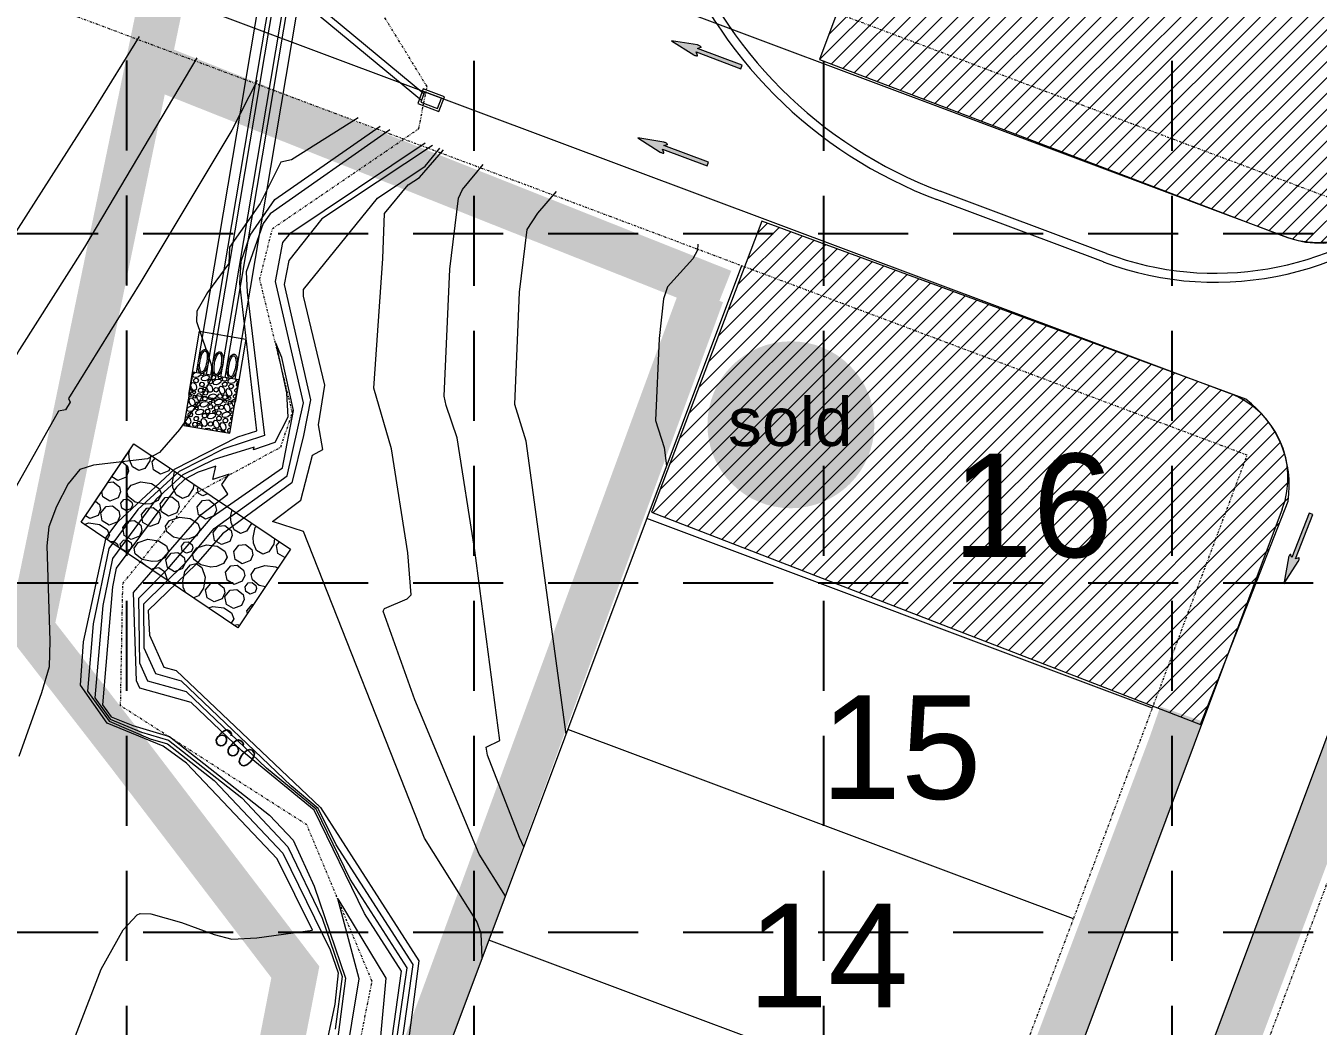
# Model space of a CAD drawing. Extents: x 218174 to 221286, y 216036 to 221010.
# Drawn here: x 219009.5 to 219296.7, y 217493.3 to 217715.5 of the extents above; entities that cross this region are included whole.
import ezdxf
from ezdxf.enums import TextEntityAlignment as Align

# ---------------------------------------------------------------- set-up
doc = ezdxf.new("R2010")
doc.units = 0
doc.header["$MEASUREMENT"] = 0
doc.linetypes.add('DASHED', pattern=[0.75, 0.5, -0.25])
doc.linetypes.add('DIVIDE', pattern=[1.25, 0.5, -0.25, 0, -0.25, 0, -0.25])
doc.layers.get('0').update_dxf_attribs({"lineweight": 0})
for name, color, linetype, lineweight in [('1 ARROWS', 7, 'Continuous', 0), ('1 CURB LINE', 7, 'Continuous', 0), ('1 LOT NUMBERS', 7, 'Continuous', 0), ('1 RIP RAP', 1, 'Continuous', 0), ('1 STORM PIPE', 5, 'Continuous', 0), ('1 TOPO', 42, 'Continuous', 0), ('PH.5-10', 7, 'Continuous', 0), ('PH.5-27', 7, 'Continuous', 0), ('PH.5-29', 7, 'Continuous', 0)]:
    doc.layers.add(name, color=color, linetype=linetype, lineweight=lineweight)
for name, color, linetype in [('1 EROSION BLANKETS', 84, 'Continuous'), ('1 LIMITS OF DISTURBANCE', 1, 'DASHED'), ('1 SILT FENCE', 200, 'Continuous'), ('1 SODDED LOT', 2, 'Continuous'), ('1 SOLD LOT', 7, 'Continuous'), ('BASE', 7, 'Continuous'), ('GRID', 251, 'DASHED')]:
    doc.layers.add(name, color=color, linetype=linetype)
doc.styles.add('ROMANS', font='ROMANS')
doc.styles.add('ryland', font='ARIAL.TTF', dxfattribs={"height": 25})
doc.styles.get("Standard").update_dxf_attribs({"font": 'ARIAL.TTF'})

# ---------------------------------------------------------------- blocks, each defined once
blk = doc.blocks.new('Sold')
h = blk.add_hatch(color=7)
h.paths.add_polyline_path([(38.78, 18.77, 1), (0.52, 18.77, 1)])
h.paths.add_polyline_path([(2.42, 10.89), (36.59, 10.89), (36.59, 27.86), (2.42, 27.86)], flags=24)
at = {"layer": 'BASE', "color": 7, "style": 'ryland'}
blk.add_text('sold', height=11.127, dxfattribs=at).set_placement((19.5, 13.9), align=Align.CENTER)
blk = doc.blocks.new('A$C06925759')
at = {"layer": '1 RIP RAP', "color": 1, "linetype": 'Continuous', "lineweight": 0}
for p, q in [((9.999, 4.522), (10.001, 0.478)), ((3.589, 0.353), (3.729, 0)), ((5.282, 0), (5.278, 0.019)), ((7.69, 0), (7.66, 0.152)), ((9.91, 0.597), (10, 0.37))]:
    blk.add_line(p, q, dxfattribs=at)
blk.add_lwpolyline([(0, 5), (10, 5), (10, 0), (0, 0)], close=True, dxfattribs=at)
for points in [[(0.255, 5), (0.255, 5), (0.096, 4.868), (0, 4.875)], [(1.883, 5), (1.726, 4.8), (1.211, 4.543), (0.726, 4.534), (0.452, 4.728), (0.434, 5)], [(3.784, 4.6), (3.984, 4.097), (3.944, 3.635), (3.735, 3.416), (3.36, 3.423), (2.934, 3.756), (2.676, 4.271), (2.668, 4.757), (2.841, 5)], [(3.336, 5), (3.595, 4.834), (3.797, 4.58)], [(5.474, 5), (5.465, 4.904), (5.257, 4.685), (4.882, 4.692), (4.487, 5)], [(5.722, 4.626), (6.226, 4.825), (6.688, 4.785), (6.907, 4.577), (6.9, 4.202), (6.567, 3.776), (6.052, 3.518), (5.566, 3.509), (5.293, 3.704), (5.267, 4.09), (5.489, 4.436), (5.743, 4.639)], [(6.272, 5), (6.223, 4.959), (5.799, 4.989), (5.788, 5)], [(7.043, 4.735), (7.205, 4.965), (7.462, 4.979), (7.641, 4.794), (7.615, 4.533), (7.456, 4.401), (7.202, 4.419), (7.082, 4.535), (7.043, 4.735)], [(8.17, 5), (8.17, 5), (8.011, 4.868), (7.757, 4.886), (7.639, 5)], [(9.798, 5), (9.641, 4.8), (9.126, 4.543), (8.641, 4.534), (8.367, 4.728), (8.349, 5)], [(0, 4.103), (0.107, 3.992), (0.064, 3.558), (0, 3.505)], [(0.498, 3.91), (0.767, 4.293), (1.196, 4.317), (1.495, 4.008), (1.451, 3.574), (1.186, 3.353), (0.762, 3.384), (0.563, 3.578), (0.498, 3.91)], [(1.541, 4.191), (1.81, 4.573), (2.239, 4.598), (2.538, 4.288), (2.494, 3.855), (2.229, 3.634), (1.805, 3.665), (1.606, 3.858), (1.541, 4.191)], [(4.172, 4.036), (4.441, 4.419), (4.87, 4.443), (5.168, 4.134), (5.125, 3.7), (4.86, 3.48), (4.436, 3.51), (4.237, 3.704), (4.172, 4.036)], [(7.025, 3.894), (7.294, 4.277), (7.724, 4.301), (8.022, 3.992), (7.979, 3.558), (7.714, 3.338), (7.29, 3.368), (7.09, 3.562), (7.026, 3.894)], [(8.413, 3.91), (8.682, 4.293), (9.111, 4.317), (9.409, 4.008), (9.366, 3.574), (9.101, 3.353), (8.677, 3.384), (8.478, 3.578), (8.413, 3.91)], [(9.456, 4.191), (9.724, 4.573), (10, 4.589)], [(10, 3.644), (9.72, 3.665), (9.521, 3.858), (9.456, 4.191)], [(0.301, 2.932), (0.462, 3.161), (0.72, 3.176), (0.899, 2.99), (0.873, 2.73), (0.714, 2.598), (0.46, 2.616), (0.34, 2.732), (0.301, 2.931)], [(1.182, 2.832), (1.451, 3.215), (1.881, 3.239), (2.179, 2.93), (2.136, 2.496), (1.871, 2.276), (1.447, 2.306), (1.247, 2.5), (1.183, 2.832)], [(2.987, 3.138), (3.49, 3.338), (3.952, 3.298), (4.172, 3.089), (4.165, 2.714), (3.831, 2.288), (3.316, 2.03), (2.831, 2.022), (2.557, 2.216), (2.531, 2.603), (2.753, 2.949), (3.007, 3.151)], [(4.294, 3.02), (4.456, 3.249), (4.713, 3.264), (4.892, 3.078), (4.866, 2.818), (4.707, 2.686), (4.453, 2.704), (4.333, 2.82), (4.294, 3.02)], [(4.991, 2.725), (5.494, 2.925), (5.956, 2.885), (6.176, 2.676), (6.169, 2.301), (5.835, 1.875), (5.32, 1.617), (4.835, 1.609), (4.562, 1.803), (4.536, 2.19), (4.757, 2.536), (5.011, 2.738)], [(6.584, 2.774), (6.853, 3.157), (7.282, 3.181), (7.581, 2.872), (7.538, 2.438), (7.273, 2.218), (6.849, 2.248), (6.649, 2.442), (6.584, 2.774)], [(8.216, 2.932), (8.377, 3.161), (8.635, 3.176), (8.814, 2.99), (8.788, 2.73), (8.629, 2.598), (8.374, 2.616), (8.255, 2.732), (8.216, 2.931)], [(9.097, 2.832), (9.366, 3.215), (9.795, 3.239), (10, 3.027)], [(10, 2.454), (9.785, 2.276), (9.362, 2.306), (9.162, 2.5), (9.097, 2.832)], [(0, 2.394), (0.312, 2.518), (0.774, 2.478), (0.994, 2.269), (0.987, 1.894), (0.654, 1.468), (0.138, 1.211), (0, 1.208)], [(1.435, 1.687), (1.704, 2.07), (2.134, 2.094), (2.432, 1.785), (2.389, 1.351), (2.124, 1.131), (1.7, 1.161), (1.5, 1.355), (1.436, 1.687)], [(6.078, 1.762), (6.347, 2.145), (6.776, 2.169), (7.075, 1.86), (7.032, 1.426), (6.767, 1.206), (6.343, 1.236), (6.143, 1.43), (6.078, 1.762)], [(7.724, 2.319), (8.227, 2.518), (8.689, 2.478), (8.909, 2.269), (8.902, 1.894), (8.568, 1.468), (8.053, 1.211), (7.568, 1.202), (7.294, 1.396), (7.269, 1.783), (7.49, 2.129), (7.744, 2.331)], [(9.35, 1.687), (9.619, 2.07), (10, 2.091)], [(2.906, 1.453), (3.174, 1.835), (3.604, 1.86), (3.902, 1.551), (3.859, 1.117), (3.594, 0.896), (3.17, 0.927), (2.971, 1.12), (2.906, 1.453)], [(10, 1.133), (9.615, 1.161), (9.415, 1.355), (9.35, 1.687)], [(1.021, 0), (0.887, 0.268), (0.878, 0.754), (1.073, 1.027), (1.459, 1.053), (1.805, 0.831), (2.008, 0.577)], [(2.493, 0), (2.481, 0.024), (2.473, 0.51), (2.667, 0.783), (3.054, 0.809), (3.4, 0.587), (3.602, 0.333)], [(4.354, 0.802), (4.623, 1.185), (5.052, 1.209), (5.351, 0.9), (5.307, 0.466), (5.042, 0.246), (4.618, 0.276), (4.419, 0.47), (4.354, 0.802)], [(6.17, 0), (6.069, 0.203), (6.06, 0.689), (6.254, 0.962), (6.641, 0.988), (6.987, 0.766), (7.19, 0.512)], [(8.936, 0), (8.802, 0.268), (8.793, 0.754), (8.987, 1.027), (9.374, 1.053), (9.72, 0.831), (9.923, 0.577)], [(0, 0.515), (0.014, 0.534), (0.443, 0.559), (0.742, 0.249), (0.717, 0)], [(1.995, 0.597), (2.194, 0.094), (2.186, 0)], [(5.278, 0.019), (5.439, 0.248), (5.697, 0.263), (5.876, 0.077), (5.868, 0)], [(7.177, 0.532), (7.376, 0.029), (7.374, 0)], [(7.66, 0.152), (7.929, 0.534), (8.358, 0.559), (8.657, 0.249), (8.632, 0)]]:
    blk.add_lwpolyline(points, dxfattribs=at)

msp = doc.modelspace()

# ---------------------------------------------------------------- hatches: boundary and pattern name
at = {"layer": '1 ARROWS', "linetype": 'Continuous', "lineweight": 0}
h = msp.add_hatch(color=256, dxfattribs=at)
edge = h.paths.add_edge_path()
edge.add_line((219158.77, 217708.97), (219158.47, 217709.74))
edge.add_line((219158.47, 217709.74), (219168.39, 217706.02))
edge.add_line((219168.39, 217706.02), (219168.68, 217706.83))
edge.add_line((219168.68, 217706.83), (219158.78, 217710.54))
edge.add_line((219158.78, 217710.54), (219159.45, 217710.82))
edge.add_line((219159.45, 217710.82), (219159.46, 217710.82))
edge.add_ellipse((219158.97, 217711.05), major_axis=(-0.524, 0.196), ratio=0.285714, start_angle=162.8173, end_angle=304.7269)
edge.add_line((219158.72, 217711.29), (219158.72, 217711.29))
edge.add_line((219158.72, 217711.29), (219152.95, 217712.24))
edge.add_line((219152.95, 217712.24), (219157.9, 217709.12))
edge.add_line((219157.9, 217709.12), (219157.9, 217709.12))
edge.add_ellipse((219158.25, 217709.13), major_axis=(-0.524, 0.196), ratio=0.285714, start_angle=54.1685, end_angle=194.4967)
edge.add_line((219158.77, 217708.97), (219158.77, 217708.97))
h = msp.add_hatch(color=256, dxfattribs=at)
edge = h.paths.add_edge_path()
edge.add_line((219151.3, 217687.37), (219151, 217688.13))
edge.add_line((219151, 217688.13), (219160.91, 217684.41))
edge.add_line((219160.91, 217684.41), (219161.21, 217685.22))
edge.add_line((219161.21, 217685.22), (219151.3, 217688.93))
edge.add_line((219151.3, 217688.93), (219151.98, 217689.21))
edge.add_line((219151.98, 217689.21), (219151.98, 217689.21))
edge.add_ellipse((219151.49, 217689.45), major_axis=(-0.524, 0.196), ratio=0.285714, start_angle=162.8173, end_angle=304.7269)
edge.add_line((219151.24, 217689.68), (219151.24, 217689.68))
edge.add_line((219151.24, 217689.68), (219145.47, 217690.63))
edge.add_line((219145.47, 217690.63), (219150.42, 217687.51))
edge.add_line((219150.42, 217687.51), (219150.42, 217687.51))
edge.add_ellipse((219150.78, 217687.52), major_axis=(-0.524, 0.196), ratio=0.285714, start_angle=54.1685, end_angle=194.4967)
edge.add_line((219151.3, 217687.37), (219151.3, 217687.37))
h = msp.add_hatch(color=256, dxfattribs=at)
edge = h.paths.add_edge_path()
edge.add_line((219292.38, 217597.38), (219291.61, 217597.09))
edge.add_line((219291.61, 217597.09), (219295.45, 217606.96))
edge.add_line((219295.45, 217606.96), (219294.64, 217607.26))
edge.add_line((219294.64, 217607.26), (219290.81, 217597.4))
edge.add_line((219290.81, 217597.4), (219290.54, 217598.08))
edge.add_line((219290.54, 217598.08), (219290.54, 217598.08))
edge.add_ellipse((219290.3, 217597.6), major_axis=(0.203, 0.522), ratio=0.285714, start_angle=-17.1827, end_angle=124.7269)
edge.add_line((219290.06, 217597.35), (219290.06, 217597.35))
edge.add_line((219290.06, 217597.35), (219289.05, 217591.6))
edge.add_line((219289.05, 217591.6), (219292.22, 217596.51))
edge.add_line((219292.22, 217596.51), (219292.22, 217596.51))
edge.add_ellipse((219292.22, 217596.86), major_axis=(0.203, 0.522), ratio=0.285714, start_angle=234.1685, end_angle=374.4967)
edge.add_line((219292.38, 217597.38), (219292.38, 217597.38))
at = {"layer": '1 SODDED LOT', "lineweight": 0}
h = msp.add_hatch(dxfattribs=at)
h.set_pattern_fill('ANSI31', color=256, scale=20, style=0)
edge = h.paths.add_edge_path()
edge.add_line((219333.24, 217728.09), (219210.58, 217774.27))
edge.add_line((219210.58, 217774.27), (219185.88, 217708.04))
edge.add_line((219185.88, 217708.04), (219289.04, 217668.8))
edge.add_arc((219296.42, 217688.2), 20.75, 249.1769, 345.2018)
edge.add_line((219316.49, 217682.9), (219333.16, 217726.73))
edge.add_line((219333.16, 217726.73), (219333.24, 217728.09))
h = msp.add_hatch(dxfattribs=at)
h.set_pattern_fill('ANSI31', color=256, scale=20, style=0)
edge = h.paths.add_edge_path()
edge.add_line((219270.51, 217560.34), (219289.99, 217609.97))
edge.add_arc((219266.5, 217613.45), 23.75, 351.5714, 413.6939)
edge.add_line((219280.56, 217632.59), (219173.07, 217672.17))
edge.add_line((219173.07, 217672.17), (219148.55, 217607.46))
edge.add_line((219148.55, 217607.46), (219270.51, 217560.34))

# ---------------------------------------------------------------- linework, layer by layer
at = {"layer": '1 ARROWS', "linetype": 'Continuous', "lineweight": 0}
for p, q in [((219158.72, 217711.29), (219152.95, 217712.24)), ((219152.95, 217712.24), (219157.9, 217709.12)), ((219158.72, 217711.29), (219158.72, 217711.29)), ((219158.78, 217710.54), (219159.45, 217710.82)), ((219159.45, 217710.82), (219159.46, 217710.82)), ((219157.9, 217709.12), (219157.9, 217709.12)), ((219158.77, 217708.97), (219158.47, 217709.74)), ((219158.47, 217709.74), (219168.39, 217706.02)), ((219158.77, 217708.97), (219158.77, 217708.97)), ((219168.68, 217706.83), (219158.78, 217710.54)), ((219168.39, 217706.02), (219168.68, 217706.83)), ((219151.24, 217689.68), (219145.47, 217690.63)), ((219145.47, 217690.63), (219150.42, 217687.51)), ((219151.3, 217687.37), (219151, 217688.13)), ((219151, 217688.13), (219160.91, 217684.41)), ((219151.24, 217689.68), (219151.24, 217689.68)), ((219151.3, 217688.93), (219151.98, 217689.21)), ((219161.21, 217685.22), (219151.3, 217688.93)), ((219151.98, 217689.21), (219151.98, 217689.21)), ((219150.42, 217687.51), (219150.42, 217687.51)), ((219151.3, 217687.37), (219151.3, 217687.37)), ((219160.91, 217684.41), (219161.21, 217685.22)), ((219294.64, 217607.26), (219290.81, 217597.4)), ((219291.61, 217597.09), (219295.45, 217606.96)), ((219295.45, 217606.96), (219294.64, 217607.26)), ((219290.06, 217597.35), (219289.05, 217591.6)), ((219289.05, 217591.6), (219292.22, 217596.51)), ((219290.06, 217597.35), (219290.06, 217597.35)), ((219290.81, 217597.4), (219290.54, 217598.08)), ((219290.54, 217598.08), (219290.54, 217598.08)), ((219292.38, 217597.38), (219291.61, 217597.09)), ((219292.22, 217596.51), (219292.22, 217596.51)), ((219292.38, 217597.38), (219292.38, 217597.38))]:
    msp.add_line(p, q, dxfattribs=at)
for centre, major_axis, start_param, end_param in [((219158.97, 217711.05), (-0.524, 0.196), 2.841698, 5.318488), ((219158.25, 217709.13), (-0.524, 0.196), 0.945418, 3.394608), ((219151.49, 217689.45), (-0.524, 0.196), 2.841698, 5.318488), ((219150.78, 217687.52), (-0.524, 0.196), 0.945418, 3.394608), ((219290.3, 217597.6), (0.203, 0.522), -0.299894, 2.176896), ((219292.22, 217596.86), (0.203, 0.522), 4.087011, 6.536201)]:
    msp.add_ellipse(centre, major_axis=major_axis, ratio=0.285714, start_param=start_param, end_param=end_param, dxfattribs=at)
for p in [(219159.45, 217710.82), (219151.98, 217689.21), (219290.54, 217598.08)]:
    msp.add_point(p, dxfattribs=at)
at = {"layer": '1 CURB LINE', "color": 7, "linetype": 'Continuous', "lineweight": 0}
for p, q in [((218912.56, 217809.92), (219289.95, 217668.55)), ((218899.58, 217775.28), (219276.97, 217633.9)), ((219288.68, 217608.16), (219153.42, 217247.09)), ((219315.72, 217603.37), (219230.56, 217376.04))]:
    msp.add_line(p, q, dxfattribs=at)
for centre, start, end in [((219296.96, 217687.28), 249.4636, 339.4636), ((219269.95, 217615.17), 339.4636, 69.4636)]:
    msp.add_arc(centre, 20, start, end, dxfattribs=at)
at = {"layer": '1 EROSION BLANKETS', "lineweight": 0, "const_width": 10, "flags": 128}
for points in [[(219404.89, 217321.09), (219370.23, 217321.15), (219347.52, 217322.61), (219320.44, 217327.78), (219294.05, 217335.9), (219263.3, 217347.4), (219244.02, 217354.95), (219237.98, 217358.68), (219235.1, 217363.45), (219234.18, 217369.59), (219235.47, 217375.34), (219253.63, 217423.82), (219301.95, 217552.42), (219320.32, 217601.31), (219324.14, 217607.49), (219328.35, 217609.86), (219335.07, 217611.96), (219340.2, 217610.12), (219397.87, 217589.47), (219424.93, 217581.7), (219444.21, 217577.67), (219449.27, 217576.82), (219450.11, 217576.65)], [(219161.29, 217281.62), (219182.9, 217339.35), (219209.26, 217410.84), (219263.94, 217555.87), (219266.3, 217562.64)]]:
    msp.add_lwpolyline(points, dxfattribs=at)
at = {"layer": '1 LIMITS OF DISTURBANCE', "lineweight": 0, "ltscale": 50, "const_width": 10, "flags": 128}
msp.add_lwpolyline([(218444.48, 220364.21), (219055.86, 220366.68), (219055.86, 220772.77), (219285.09, 220772.77), (219285.09, 220791.73), (219318.86, 220791.73), (219318.86, 220759.52), (219391.6, 220758.44), (220987.67, 220731.11), (220986.72, 220286.81), (221023.27, 220286.81), (221023.27, 220226.92), (220988.46, 220226.92), (220988.46, 219086.78), (220977.79, 219041.68, 0.030001), (220966.36, 218975.98, 0.037041), (220958.74, 218777.01, -0.010186), (220966.04, 218302.62), (220199.58, 218302.62), (219982.39, 216800.02), (219977.59, 216762.84), (218877.47, 216761.93), (218945.29, 216986.66), (218954.77, 217018.06), (218971.37, 217065.45), (218954.8, 217122.23), (218977.98, 217150.64), (218953.28, 217263.47), (219000.17, 217274.27), (219042.08, 217384.33), (219013.34, 217433.37), (219061.23, 217463.28), (219069.38, 217505.31), (219032.49, 217553.62), (219010.69, 217581.68), (219077.04, 217902.02), (219154.34, 217909.69), (219184.19, 217879.87), (219210.36, 217907.07), (219196.66, 217984.86), (219196.27, 218037.76), (219218.31, 218088.12), (219287.6, 218144.45), (219303.46, 218163.23), (219276.22, 218217), (219308.55, 218249.65), (219362.55, 218227.74), (219407.83, 218356.01), (219624.54, 218350.18), (219618.32, 218768.33), (219580.03, 218772.49), (219581.69, 218810.76), (219618.32, 218809.92), (219616.56, 219036.75), (219553.42, 219045.16), (219530.27, 218997.84), (219491.33, 219015.72), (219509.22, 219059.88), (219452.39, 219092.48), (219322.88, 218925.19), (219168.58, 218724.48), (219101.4, 218550.2), (219137.97, 218518.16), (219105.87, 218463.43), (219082.64, 218238.56), (218854.72, 217964.36), (218635.51, 218283.53), (218444.62, 218285.59), (218423.58, 220363.65)], format="xyb", dxfattribs=at)
at = {"layer": '1 RIP RAP', "color": 1, "linetype": 'Continuous', "lineweight": 0}
for p, q in [((219056.83, 217636.88), (219046.58, 217638.61)), ((219048.46, 217638.22), (219048.52, 217638.28)), ((219050.67, 217637.59), (219050.95, 217637.87)), ((219052.31, 217637.48), (219052.45, 217637.62)), ((219053.16, 217637.23), (219053.39, 217637.46)), ((219056.26, 217636.9), (219056.33, 217636.96)), ((219045.35, 217626.62), (219045.35, 217626.64)), ((219049.22, 217625.96), (219049.41, 217626.07)), ((219050.88, 217625.68), (219050.88, 217625.85)), ((219051.97, 217625.5), (219051.96, 217625.65)), ((219053.15, 217625.3), (219053.15, 217625.33))]:
    msp.add_line(p, q, dxfattribs=at)
msp.add_lwpolyline([(219056.83, 217636.88), (219046.58, 217638.61), (219044.58, 217626.75), (219054.83, 217625.02)], close=True, dxfattribs=at)
for points in [[(219047.32, 217635.7), (219047.43, 217635.17), (219047.32, 217634.73), (219047.07, 217634.54), (219046.7, 217634.61), (219046.34, 217635.01), (219046.17, 217635.56), (219046.24, 217636.04), (219046.48, 217636.28), (219046.87, 217636.24), (219047.17, 217635.97), (219047.33, 217635.68)], [(219046.37, 217637.37), (219046.42, 217637.31), (219046.3, 217636.89), (219046.29, 217636.88)], [(219048.34, 217638.31), (219048.35, 217638.3), (219048.28, 217637.94), (219047.88, 217637.57), (219047.33, 217637.4), (219046.85, 217637.48), (219046.61, 217637.71), (219046.65, 217638.1), (219046.93, 217638.4), (219047.13, 217638.51)], [(219046.83, 217636.9), (219047.16, 217637.23), (219047.58, 217637.19), (219047.83, 217636.83), (219047.71, 217636.41), (219047.41, 217636.24), (219047, 217636.34), (219046.84, 217636.56), (219046.83, 217636.9)], [(219048.15, 217636.02), (219048.48, 217636.35), (219048.9, 217636.3), (219049.15, 217635.95), (219049.03, 217635.53), (219048.73, 217635.36), (219048.32, 217635.46), (219048.16, 217635.68), (219048.15, 217636.02)], [(219049.05, 217638.19), (219049.06, 217638.17), (219048.99, 217637.92), (219048.81, 217637.82), (219048.56, 217637.88), (219048.46, 217638.01), (219048.46, 217638.22)], [(219049.1, 217637.81), (219049.62, 217637.92), (219050.07, 217637.81), (219050.26, 217637.56), (219050.19, 217637.2), (219049.79, 217636.83), (219049.24, 217636.66), (219048.76, 217636.73), (219048.52, 217636.97), (219048.56, 217637.36), (219048.83, 217637.66), (219049.12, 217637.82)], [(219050.01, 217636.68), (219050.34, 217637.01), (219050.76, 217636.96), (219051.01, 217636.61), (219050.89, 217636.19), (219050.59, 217636.02), (219050.18, 217636.12), (219050.02, 217636.34), (219050.01, 217636.68)], [(219051.5, 217637.78), (219051.67, 217637.52), (219051.56, 217637.1), (219051.26, 217636.93), (219050.85, 217637.03), (219050.68, 217637.25), (219050.68, 217637.59)], [(219051.72, 217636.95), (219052.25, 217637.07), (219052.7, 217636.95), (219052.88, 217636.71), (219052.81, 217636.34), (219052.41, 217635.97), (219051.86, 217635.81), (219051.38, 217635.88), (219051.15, 217636.12), (219051.18, 217636.5), (219051.46, 217636.81), (219051.75, 217636.96)], [(219052.83, 217637.55), (219052.91, 217637.43), (219052.84, 217637.18), (219052.66, 217637.08), (219052.41, 217637.14), (219052.32, 217637.27), (219052.31, 217637.48)], [(219054.03, 217637.35), (219054.16, 217637.16), (219054.05, 217636.74), (219053.75, 217636.57), (219053.34, 217636.67), (219053.17, 217636.89), (219053.16, 217637.23)], [(219053.22, 217636.06), (219053.55, 217636.39), (219053.98, 217636.35), (219054.22, 217635.99), (219054.11, 217635.57), (219053.81, 217635.4), (219053.39, 217635.5), (219053.23, 217635.72), (219053.22, 217636.06)], [(219056.15, 217636.99), (219056.15, 217636.99), (219056.08, 217636.62), (219055.68, 217636.25), (219055.13, 217636.09), (219054.65, 217636.16), (219054.42, 217636.4), (219054.45, 217636.78), (219054.73, 217637.09), (219054.93, 217637.2)], [(219056.78, 217636.6), (219056.61, 217636.5), (219056.37, 217636.56), (219056.27, 217636.7), (219056.26, 217636.9)], [(219056.58, 217635.41), (219056.56, 217635.42), (219056.32, 217635.65), (219056.36, 217636.04), (219056.64, 217636.34), (219056.75, 217636.41)], [(219045.74, 217633.63), (219045.87, 217633.76), (219046.12, 217633.73), (219046.27, 217633.52), (219046.2, 217633.26), (219046.02, 217633.16), (219045.77, 217633.22), (219045.69, 217633.33)], [(219045.94, 217634.85), (219046.19, 217634.82), (219046.44, 217634.47), (219046.32, 217634.05), (219046.02, 217633.87), (219045.79, 217633.93)], [(219046.62, 217634.22), (219046.82, 217634.42), (219047.08, 217634.39), (219047.22, 217634.17), (219047.15, 217633.92), (219046.98, 217633.82), (219046.73, 217633.88), (219046.63, 217634.01), (219046.62, 217634.22)], [(219046.68, 217633.2), (219046.88, 217633.39), (219047.14, 217633.37), (219047.28, 217633.15), (219047.21, 217632.9), (219047.03, 217632.8), (219046.79, 217632.86), (219046.69, 217632.99), (219046.68, 217633.2)], [(219048.65, 217633.28), (219048.76, 217632.76), (219048.65, 217632.31), (219048.41, 217632.12), (219048.04, 217632.19), (219047.67, 217632.59), (219047.5, 217633.14), (219047.58, 217633.62), (219047.81, 217633.86), (219048.2, 217633.82), (219048.5, 217633.55), (219048.66, 217633.26)], [(219047.85, 217634.72), (219048.18, 217635.05), (219048.61, 217635.01), (219048.85, 217634.65), (219048.74, 217634.23), (219048.44, 217634.06), (219048.03, 217634.16), (219047.86, 217634.38), (219047.85, 217634.72)], [(219048.91, 217634.16), (219049.24, 217634.49), (219049.67, 217634.44), (219049.91, 217634.09), (219049.79, 217633.67), (219049.5, 217633.5), (219049.08, 217633.6), (219048.92, 217633.82), (219048.91, 217634.16)], [(219048.93, 217635.09), (219049.13, 217635.29), (219049.38, 217635.26), (219049.53, 217635.05), (219049.46, 217634.8), (219049.28, 217634.69), (219049.03, 217634.76), (219048.93, 217634.89), (219048.93, 217635.09)], [(219050.89, 217635.28), (219051, 217634.75), (219050.88, 217634.31), (219050.64, 217634.12), (219050.27, 217634.19), (219049.91, 217634.59), (219049.74, 217635.14), (219049.81, 217635.62), (219050.05, 217635.86), (219050.43, 217635.82), (219050.74, 217635.55), (219050.9, 217635.26)], [(219050.67, 217633.63), (219051.2, 217633.75), (219051.65, 217633.63), (219051.83, 217633.39), (219051.76, 217633.02), (219051.36, 217632.66), (219050.81, 217632.49), (219050.33, 217632.56), (219050.09, 217632.8), (219050.13, 217633.18), (219050.41, 217633.49), (219050.69, 217633.64)], [(219051.3, 217634.83), (219051.63, 217635.16), (219052.06, 217635.11), (219052.3, 217634.76), (219052.18, 217634.34), (219051.89, 217634.16), (219051.47, 217634.27), (219051.31, 217634.49), (219051.3, 217634.83)], [(219052.15, 217633.42), (219052.48, 217633.75), (219052.91, 217633.7), (219053.15, 217633.35), (219053.04, 217632.93), (219052.74, 217632.76), (219052.33, 217632.86), (219052.16, 217633.08), (219052.15, 217633.42)], [(219053.59, 217634.89), (219053.71, 217634.36), (219053.59, 217633.91), (219053.35, 217633.73), (219052.98, 217633.8), (219052.61, 217634.2), (219052.44, 217634.75), (219052.52, 217635.23), (219052.75, 217635.47), (219053.14, 217635.43), (219053.44, 217635.16), (219053.6, 217634.87)], [(219053.24, 217633.22), (219053.57, 217633.55), (219054, 217633.5), (219054.24, 217633.15), (219054.13, 217632.73), (219053.83, 217632.56), (219053.41, 217632.66), (219053.25, 217632.88), (219053.24, 217633.22)], [(219055.12, 217634.39), (219055.24, 217633.86), (219055.12, 217633.41), (219054.88, 217633.23), (219054.51, 217633.3), (219054.14, 217633.7), (219053.98, 217634.25), (219054.05, 217634.73), (219054.29, 217634.96), (219054.67, 217634.93), (219054.98, 217634.65), (219055.13, 217634.37)], [(219054.63, 217635.59), (219054.96, 217635.92), (219055.39, 217635.87), (219055.63, 217635.52), (219055.52, 217635.1), (219055.22, 217634.92), (219054.81, 217635.02), (219054.64, 217635.25), (219054.63, 217635.58)], [(219055.66, 217633.41), (219055.99, 217633.74), (219056.3, 217633.7)], [(219056.14, 217632.77), (219055.83, 217632.84), (219055.67, 217633.07), (219055.66, 217633.41)], [(219055.95, 217634.7), (219056.28, 217635.04), (219056.52, 217635.01)], [(219056.36, 217634.08), (219056.13, 217634.14), (219055.96, 217634.36), (219055.95, 217634.7)], [(219045.91, 217630.98), (219046.44, 217631.09), (219046.89, 217630.97), (219047.07, 217630.73), (219047, 217630.36), (219046.6, 217630), (219046.05, 217629.83), (219045.57, 217629.9), (219045.33, 217630.14), (219045.37, 217630.52), (219045.65, 217630.83), (219045.93, 217630.99)], [(219045.53, 217632.38), (219045.66, 217632.19), (219045.54, 217631.77), (219045.41, 217631.69)], [(219046.94, 217632.29), (219047.05, 217631.76), (219046.94, 217631.31), (219046.69, 217631.13), (219046.33, 217631.2), (219045.96, 217631.6), (219045.79, 217632.15), (219045.87, 217632.63), (219046.1, 217632.86), (219046.49, 217632.82), (219046.79, 217632.55), (219046.95, 217632.26)], [(219047.18, 217630.64), (219047.38, 217630.84), (219047.63, 217630.81), (219047.78, 217630.6), (219047.71, 217630.35), (219047.53, 217630.25), (219047.28, 217630.31), (219047.19, 217630.44), (219047.18, 217630.64)], [(219047.23, 217631.67), (219047.56, 217632), (219047.98, 217631.95), (219048.23, 217631.6), (219048.11, 217631.18), (219047.81, 217631), (219047.4, 217631.1), (219047.24, 217631.33), (219047.23, 217631.67)], [(219048.86, 217631.99), (219049.39, 217632.1), (219049.83, 217631.99), (219050.02, 217631.74), (219049.95, 217631.38), (219049.55, 217631.01), (219049, 217630.84), (219048.52, 217630.91), (219048.28, 217631.15), (219048.32, 217631.54), (219048.59, 217631.84), (219048.88, 217632)], [(219048.82, 217632.9), (219049.15, 217633.23), (219049.57, 217633.18), (219049.82, 217632.83), (219049.7, 217632.41), (219049.4, 217632.23), (219048.99, 217632.33), (219048.83, 217632.56), (219048.82, 217632.9)], [(219050.02, 217631.05), (219050.35, 217631.38), (219050.78, 217631.34), (219051.02, 217630.98), (219050.9, 217630.56), (219050.6, 217630.39), (219050.19, 217630.49), (219050.03, 217630.71), (219050.02, 217631.05)], [(219050.18, 217631.88), (219050.37, 217632.08), (219050.63, 217632.05), (219050.78, 217631.84), (219050.71, 217631.58), (219050.53, 217631.48), (219050.28, 217631.54), (219050.18, 217631.67), (219050.18, 217631.88)], [(219050.8, 217632.24), (219051, 217632.44), (219051.25, 217632.42), (219051.4, 217632.2), (219051.33, 217631.95), (219051.15, 217631.85), (219050.9, 217631.91), (219050.81, 217632.04), (219050.8, 217632.24)], [(219051.39, 217630.84), (219051.72, 217631.17), (219052.15, 217631.12), (219052.39, 217630.77), (219052.27, 217630.35), (219051.98, 217630.17), (219051.56, 217630.27), (219051.4, 217630.5), (219051.39, 217630.84)], [(219052.06, 217632.49), (219052.59, 217632.6), (219053.04, 217632.49), (219053.22, 217632.24), (219053.15, 217631.87), (219052.75, 217631.51), (219052.2, 217631.34), (219051.72, 217631.41), (219051.48, 217631.65), (219051.52, 217632.04), (219051.8, 217632.34), (219052.08, 217632.5)], [(219052.46, 217630.94), (219052.79, 217631.27), (219053.22, 217631.22), (219053.46, 217630.87), (219053.35, 217630.45), (219053.05, 217630.28), (219052.64, 217630.38), (219052.47, 217630.6), (219052.46, 217630.94)], [(219053.47, 217632.24), (219053.67, 217632.44), (219053.93, 217632.41), (219054.07, 217632.2), (219054, 217631.95), (219053.82, 217631.84), (219053.58, 217631.9), (219053.48, 217632.04), (219053.47, 217632.24)], [(219054.74, 217630.97), (219054.86, 217630.44), (219054.74, 217629.99), (219054.5, 217629.81), (219054.13, 217629.88), (219053.77, 217630.28), (219053.6, 217630.83), (219053.67, 217631.31), (219053.91, 217631.55), (219054.29, 217631.51), (219054.6, 217631.23), (219054.75, 217630.95)], [(219054.43, 217632.9), (219054.63, 217633.1), (219054.88, 217633.07), (219055.03, 217632.86), (219054.96, 217632.61), (219054.78, 217632.5), (219054.53, 217632.56), (219054.43, 217632.7), (219054.43, 217632.9)], [(219054.49, 217631.88), (219054.68, 217632.08), (219054.94, 217632.05), (219055.09, 217631.84), (219055.02, 217631.59), (219054.84, 217631.48), (219054.59, 217631.54), (219054.49, 217631.68), (219054.49, 217631.88)], [(219055.03, 217630.35), (219055.36, 217630.68), (219055.78, 217630.64)], [(219055.82, 217630.9), (219055.48, 217631.28), (219055.31, 217631.83), (219055.38, 217632.31), (219055.62, 217632.55), (219056, 217632.51), (219056.08, 217632.44)], [(219046.04, 217628.13), (219046.15, 217627.6), (219046.04, 217627.15), (219045.8, 217626.97), (219045.43, 217627.04), (219045.06, 217627.44), (219044.89, 217627.99), (219044.97, 217628.47), (219045.2, 217628.71), (219045.59, 217628.67), (219045.89, 217628.39), (219046.05, 217628.11)], [(219045.09, 217629.8), (219045.14, 217629.74), (219045.02, 217629.31), (219045.01, 217629.31)], [(219045.55, 217629.33), (219045.88, 217629.66), (219046.31, 217629.61), (219046.55, 217629.26), (219046.43, 217628.84), (219046.14, 217628.67), (219045.72, 217628.77), (219045.56, 217628.99), (219045.55, 217629.33)], [(219046.87, 217628.45), (219047.2, 217628.78), (219047.63, 217628.73), (219047.87, 217628.38), (219047.75, 217627.96), (219047.46, 217627.78), (219047.04, 217627.88), (219046.88, 217628.11), (219046.87, 217628.45)], [(219047.82, 217630.24), (219048.35, 217630.35), (219048.8, 217630.23), (219048.98, 217629.99), (219048.91, 217629.62), (219048.51, 217629.26), (219047.96, 217629.09), (219047.48, 217629.16), (219047.24, 217629.4), (219047.28, 217629.78), (219047.56, 217630.09), (219047.84, 217630.25)], [(219047.65, 217627.52), (219047.85, 217627.72), (219048.1, 217627.69), (219048.25, 217627.48), (219048.18, 217627.23), (219048, 217627.12), (219047.75, 217627.18), (219047.66, 217627.32), (219047.65, 217627.52)], [(219049.61, 217627.71), (219049.72, 217627.18), (219049.61, 217626.73), (219049.36, 217626.55), (219048.99, 217626.62), (219048.63, 217627.02), (219048.46, 217627.57), (219048.53, 217628.05), (219048.77, 217628.29), (219049.16, 217628.25), (219049.46, 217627.97), (219049.62, 217627.69)], [(219048.73, 217629.11), (219049.06, 217629.44), (219049.49, 217629.39), (219049.73, 217629.04), (219049.61, 217628.62), (219049.32, 217628.44), (219048.9, 217628.54), (219048.74, 217628.77), (219048.73, 217629.11)], [(219049.4, 217630.02), (219049.73, 217630.35), (219050.15, 217630.31), (219050.4, 217629.95), (219050.28, 217629.53), (219049.98, 217629.36), (219049.57, 217629.46), (219049.41, 217629.68), (219049.4, 217630.02)], [(219050.45, 217629.38), (219050.97, 217629.49), (219051.42, 217629.38), (219051.61, 217629.14), (219051.54, 217628.77), (219051.14, 217628.4), (219050.59, 217628.23), (219050.11, 217628.31), (219049.87, 217628.54), (219049.91, 217628.93), (219050.18, 217629.23), (219050.47, 217629.39)], [(219050.02, 217627.26), (219050.35, 217627.59), (219050.78, 217627.54), (219051.02, 217627.19), (219050.91, 217626.77), (219050.61, 217626.59), (219050.2, 217626.69), (219050.03, 217626.92), (219050.02, 217627.26)], [(219051.03, 217629.9), (219051.23, 217630.1), (219051.49, 217630.08), (219051.63, 217629.86), (219051.56, 217629.61), (219051.38, 217629.51), (219051.14, 217629.57), (219051.04, 217629.7), (219051.03, 217629.9)], [(219052.31, 217627.32), (219052.43, 217626.79), (219052.31, 217626.34), (219052.07, 217626.16), (219051.7, 217626.23), (219051.34, 217626.63), (219051.17, 217627.18), (219051.24, 217627.66), (219051.48, 217627.9), (219051.86, 217627.86), (219052.17, 217627.58), (219052.32, 217627.3)], [(219051.89, 217629.66), (219052.21, 217629.99), (219052.64, 217629.94), (219052.88, 217629.59), (219052.77, 217629.17), (219052.47, 217629), (219052.06, 217629.1), (219051.89, 217629.32), (219051.89, 217629.66)], [(219051.94, 217628.49), (219052.27, 217628.82), (219052.7, 217628.77), (219052.94, 217628.42), (219052.83, 217628), (219052.53, 217627.82), (219052.12, 217627.93), (219051.95, 217628.15), (219051.94, 217628.49)], [(219053.72, 217629.66), (219054.24, 217629.77), (219054.69, 217629.66), (219054.88, 217629.42), (219054.81, 217629.05), (219054.41, 217628.68), (219053.86, 217628.51), (219053.38, 217628.59), (219053.14, 217628.82), (219053.18, 217629.21), (219053.45, 217629.51), (219053.74, 217629.67)], [(219053.35, 217628.01), (219053.68, 217628.35), (219054.11, 217628.3), (219054.35, 217627.94), (219054.24, 217627.52), (219053.94, 217627.35), (219053.53, 217627.45), (219053.36, 217627.67), (219053.36, 217628.01)], [(219054.98, 217629.33), (219055.18, 217629.53), (219055.44, 217629.5), (219055.56, 217629.33)], [(219055.51, 217629.03), (219055.34, 217628.93), (219055.09, 217628.99), (219054.99, 217629.12), (219054.98, 217629.33)], [(219055.62, 217629.69), (219055.21, 217629.79), (219055.04, 217630.01), (219055.03, 217630.35)], [(219055.31, 217627.84), (219055.28, 217627.85), (219055.05, 217628.08), (219055.08, 217628.47), (219055.36, 217628.77), (219055.47, 217628.83)], [(219044.67, 217627.28), (219044.92, 217627.25), (219045.16, 217626.89), (219045.09, 217626.66)], [(219045.35, 217626.64), (219045.54, 217626.84), (219045.8, 217626.81), (219045.95, 217626.6), (219045.92, 217626.52)], [(219046.58, 217627.15), (219046.9, 217627.48), (219047.33, 217627.43), (219047.57, 217627.08), (219047.46, 217626.66), (219047.16, 217626.49), (219046.75, 217626.59), (219046.58, 217626.81), (219046.58, 217627.15)], [(219047.63, 217626.59), (219047.96, 217626.92), (219048.39, 217626.87), (219048.63, 217626.52), (219048.52, 217626.1), (219048.5, 217626.09)], [(219047.66, 217626.23), (219047.64, 217626.25), (219047.63, 217626.59)], [(219049.39, 217626.06), (219049.92, 217626.17), (219050.37, 217626.06), (219050.55, 217625.82), (219050.54, 217625.74)], [(219050.88, 217625.85), (219051.2, 217626.18), (219051.63, 217626.13), (219051.87, 217625.78), (219051.81, 217625.53)], [(219051.96, 217625.65), (219052.29, 217625.98), (219052.72, 217625.93), (219052.96, 217625.58), (219052.9, 217625.34)], [(219053.85, 217626.81), (219053.96, 217626.29), (219053.84, 217625.84), (219053.6, 217625.65), (219053.23, 217625.72), (219052.87, 217626.12), (219052.7, 217626.67), (219052.77, 217627.15), (219053.01, 217627.39), (219053.39, 217627.35), (219053.7, 217627.08), (219053.86, 217626.79)], [(219053.15, 217625.33), (219053.35, 217625.53), (219053.6, 217625.5), (219053.75, 217625.28), (219053.73, 217625.2)], [(219054.38, 217625.83), (219054.71, 217626.17), (219055.02, 217626.13)], [(219054.86, 217625.2), (219054.55, 217625.27), (219054.39, 217625.49), (219054.38, 217625.83)], [(219054.67, 217627.13), (219055, 217627.46), (219055.24, 217627.44)], [(219055.08, 217626.51), (219054.85, 217626.57), (219054.68, 217626.79), (219054.67, 217627.13)]]:
    msp.add_lwpolyline(points, dxfattribs=at)
at = {"layer": '1 SILT FENCE', "lineweight": 0, "const_width": 10, "flags": 128}
for points in [[(219164.42, 217656.46), (219037.92, 217706.65)], [(219159.72, 217655.87), (219038.7, 217326.64)]]:
    msp.add_lwpolyline(points, dxfattribs=at)
at = {"layer": '1 SODDED LOT', "lineweight": 0, "flags": 128}
for points in [[(219333.24, 217728.09), (219210.58, 217774.27), (219185.88, 217708.04), (219289.04, 217668.8, 0.445359), (219316.49, 217682.9), (219333.16, 217726.73)], [(219270.51, 217560.34), (219289.99, 217609.97, 0.2779), (219280.56, 217632.59), (219173.07, 217672.17), (219148.55, 217607.46)]]:
    msp.add_lwpolyline(points, format="xyb", close=True, dxfattribs=at)
at = {"layer": '1 STORM PIPE', "linetype": 'Continuous', "lineweight": 0}
for p, q in [((219047.41, 217638.47), (219077.34, 217815.88)), ((219049.62, 217638.09), (219079.55, 217815.5)), ((219050.6, 217637.93), (219080.53, 217815.34)), ((219052.81, 217637.56), (219082.74, 217814.96)), ((219053.79, 217637.39), (219075.83, 217768.03)), ((219097.95, 217700.47), (219074.61, 217719.77)), ((219056.01, 217637.02), (219069.66, 217717.92)), ((219097.4, 217698.99), (219072.99, 217719.16)), ((219248.93, 217663.09), (219211.96, 217676.94)), ((219249.63, 217664.97), (219212.66, 217678.82))]:
    msp.add_line(p, q, dxfattribs=at)
msp.add_lwpolyline([(219045.74, 217633.65), (219048.11, 217647.69), (219058.36, 217645.96), (219055.99, 217631.92), (219045.74, 217633.65)], close=True, dxfattribs=at)
for centre, radius, start, end in [((219247.39, 217771.52), 99, 200.4712, 249.4635), ((219247.39, 217771.52), 101, 200.4712, 249.4635), ((219273.83, 217729.58), 71, 249.4636, 316.4999), ((219273.83, 217729.58), 69, 249.4636, 309.9521)]:
    msp.add_arc(centre, radius, start, end, dxfattribs=at)
for centre, major_axis, ratio in [((219048.96, 217640.98), (0.46, 2.7), 0.404126), ((219048.95, 217640.98), (0.41, 2.35), 0.316128), ((219052.16, 217640.44), (0.46, 2.7), 0.404126), ((219052.16, 217640.44), (0.41, 2.35), 0.316128), ((219055.37, 217639.9), (0.46, 2.7), 0.404126), ((219055.36, 217639.91), (0.41, 2.35), 0.316128)]:
    msp.add_ellipse(centre, major_axis=major_axis, ratio=ratio, start_param=0, end_param=6.283175, dxfattribs=at)
at = {"layer": '1 TOPO', "color": 5, "linetype": 'Continuous', "lineweight": 0}
for points in [[(219034.68, 217713.16), (219024.71, 217697.01), (218994.24, 217649.49), (218991.37, 217643.95), (218990.57, 217638.09), (218990.01, 217623.26), (218988.84, 217619.86), (218981.42, 217606.75), (218979.76, 217603.01), (218979.58, 217598.2), (218980.06, 217586.18), (218977.33, 217576.39), (218969.14, 217550.62), (218959.99, 217523.6), (218954.75, 217509.28), (218952.17, 217504.75), (218944.35, 217494.4), (218925.57, 217477.56), (218910.95, 217465.36), (218902.86, 217459.2), (218892.56, 217453.56), (218866.37, 217440.81), (218863.9, 217439.27), (218861.48, 217435.67)], [(219047.5, 217708.4), (219022.54, 217666.36), (219008.11, 217643.63), (219004.47, 217637.22), (219004.05, 217634.46), (219003.86, 217627.39), (219002.4, 217624.08), (218993.31, 217607.82), (218991.32, 217603.17), (218991.09, 217597.22), (218991.69, 217582.35), (218988.27, 217570.24), (218977.93, 217538.42), (218960.36, 217487.17), (218957.92, 217483.37), (218954.59, 217479.83), (218944.21, 217470.8), (218941.15, 217468.63), (218883.19, 217439.43), (218879.28, 217436.97), (218874.3, 217429.76), (218864.94, 217422.95), (218859.51, 217416.72)], [(219060.91, 217703.41), (219055.27, 217692.34), (219035.07, 217658.7), (219019.01, 217632.78), (219019.32, 217631.95), (219018.32, 217630.22), (219016.77, 217629.9), (219007.31, 217613.17), (219003.34, 217604.8), (219002.54, 217600.35), (219003.39, 217582.13), (219003.08, 217577.19), (218996.3, 217555.14), (218976.44, 217496.32), (218976.69, 217491.77)], [(219083.33, 217695.09), (219068.51, 217685.77), (219066.19, 217685.22), (219061.56, 217676.05), (219054.75, 217666.34), (219054.6, 217662.75), (219049.86, 217656.3), (219047.48, 217652.15), (219047.44, 217649.84), (219050.71, 217640.33), (219050.94, 217637.73), (219048.26, 217632.43), (219043.66, 217625.83), (219039.18, 217620.74), (219036.51, 217619.32), (219024.53, 217617.93), (219021.48, 217616.98), (219018.91, 217613.77), (219016.29, 217608.75), (219014.59, 217604.26), (219014.19, 217600), (219014.83, 217578.91), (219014.67, 217573.14), (219012.98, 217567.34), (219007.94, 217553.18)], [(219010.94, 217466.3), (219026.21, 217505.98), (219031.13, 217514.68), (219034.21, 217518.02), (219034.89, 217518.31), (219037.26, 217518.27), (219044.11, 217516.29), (219051.35, 217513.66), (219055.28, 217512.61), (219060.84, 217512.92), (219073.17, 217514.64), (219065.31, 217530.48), (219045.17, 217551.69), (219039.99, 217555.5), (219027.6, 217560.64), (219021.63, 217569.09), (219022.34, 217578.67), (219027.33, 217601.84), (219029.92, 217605.34), (219042.56, 217617.03), (219056.63, 217624.22), (219060.83, 217625.59), (219057.03, 217658.31), (219057.38, 217663.27), (219059.37, 217669.05), (219064.83, 217676.93), (219088.22, 217693.27)], [(219090.41, 217692.45), (219063.82, 217673.8), (219062.21, 217671.63), (219058.46, 217660.92), (219058.69, 217656.4), (219062.54, 217624.52), (219053.52, 217621.54), (219043.57, 217616.51), (219034.39, 217608.12), (219027.94, 217599.39), (219024.47, 217582.65), (219023.19, 217567.73), (219028.02, 217561.05), (219037.14, 217557.16), (219040.94, 217556), (219051.33, 217547.85), (219066.58, 217531.72), (219077.11, 217510.23), (219078.89, 217505.18), (219078.17, 217498.19), (219068.32, 217452.01)], [(219086.63, 217443.65), (219095.56, 217507.01), (219078.42, 217533.59), (219074.49, 217541.68), (219068.47, 217546.68), (219044.05, 217569.94), (219038.35, 217571.57), (219035.78, 217577.29), (219035.71, 217587.11), (219044.88, 217596.19), (219051.38, 217603.86), (219067.54, 217615.57), (219071.17, 217631.79), (219064.97, 217658.72), (219066.6, 217667.38), (219068.38, 217669.55), (219098.25, 217689.54)], [(219099.87, 217688.94), (219099.86, 217688.93), (219075.25, 217672.67), (219067.91, 217663.42), (219066.93, 217658.06), (219072.78, 217632.47), (219071.22, 217624.53), (219068.62, 217614), (219053.18, 217602.71), (219047.32, 217595.95), (219036.65, 217585.65), (219036.97, 217580.19), (219040.18, 217573.05), (219042.89, 217572.31), (219074.94, 217541.89), (219096.86, 217507.78), (219093.91, 217485.49), (219092.89, 217460.35)], [(219110.9, 217508.44), (219110.67, 217513.91), (219109.68, 217516.53), (219098.11, 217535.09), (219071.21, 217603.17), (219064.31, 217605.4), (219070.59, 217610.15), (219073.22, 217620.13), (219075.47, 217621.45), (219074.51, 217626.87), (219075.96, 217635.74), (219071.19, 217655.48), (219071.23, 217656.94), (219087.65, 217677.27), (219098.22, 217684.4), (219101.52, 217688.33)], [(219116.05, 217522.18), (219110.23, 217531.51), (219095.95, 217565.77), (219088.89, 217585.51), (219089.17, 217586.1), (219094.22, 217588.21), (219095.13, 217589.1), (219094.41, 217598.48), (219090.72, 217621.6), (219086.83, 217635.05), (219088.85, 217663.85), (219089.16, 217673.83), (219094.48, 217680.22), (219097, 217681.88), (219102.34, 217688.02)], [(219120.16, 217533.16), (219119.22, 217535.24), (219112.09, 217553.52), (219111.81, 217555.25), (219114.79, 217556.74), (219109.27, 217598.94), (219105.36, 217624), (219102.88, 217631.22), (219102.48, 217633.24), (219103.69, 217661.47), (219105.61, 217677.28), (219106.51, 217679.15), (219111.13, 217684.76)], [(219129.53, 217558.16), (219120.68, 217623.28), (219118.14, 217631.44), (219119.2, 217656.34), (219120.89, 217670.3), (219123.3, 217673.94), (219127.41, 217678.71)], [(219158.84, 217667.03), (219158.78, 217665.72), (219157.74, 217663.79), (219152.09, 217657.53), (219151.17, 217654.9), (219150.22, 217646.1), (219149.44, 217627.83), (219151.31, 217621.85), (219151.87, 217617.81)], [(219084.67, 217440.39), (219094.26, 217506.25), (219081.58, 217525.96), (219074.04, 217541.47), (219063, 217550.58), (219045.16, 217567.57), (219036.58, 217569.97), (219034.8, 217573.92), (219034.58, 217588.39), (219041.02, 217594.92), (219050.88, 217606.42), (219066.53, 217617.38), (219068.94, 217630.09), (219066.37, 217641.84), (219065.02, 217645.06), (219067.42, 217634.03), (219067.71, 217628.59), (219064.86, 217622.96), (219060.07, 217621.31), (219060.22, 217621.95), (219051.36, 217619.23), (219044.37, 217615.81), (219038.49, 217610.38), (219028.76, 217597.21), (219026.62, 217586.79), (219024.85, 217566.23), (219028.24, 217561.53), (219035.21, 217558.63), (219041.17, 217556.81), (219057.49, 217544.01), (219067.74, 217533.17), (219075.32, 217517.3), (219079.79, 217504.32), (219078.26, 217492.66)], [(219088.87, 217476.23), (219092.96, 217505.49), (219084.73, 217518.33), (219073.59, 217541.26), (219057.52, 217554.48), (219046.27, 217565.2), (219034.8, 217568.36), (219034.05, 217570.04), (219033.45, 217589.66), (219048.42, 217606.94), (219054.35, 217611.52), (219053.05, 217613.62), (219054.7, 217615.95), (219051.05, 217614.74), (219051.75, 217617.72), (219047.77, 217616.41), (219044.85, 217614.81), (219042.95, 217613.08), (219029.58, 217595.04), (219028.77, 217590.93), (219026.52, 217564.72), (219028.47, 217562.02), (219033.28, 217560.1), (219041.4, 217557.62), (219063.65, 217540.17), (219068.91, 217534.61), (219073.54, 217524.37), (219080.56, 217503.97), (219078.16, 217485.64)], [(219077.15, 217464.83), (219083.57, 217503.81), (219078.79, 217521.6), (219089.48, 217503.93), (219088.3, 217490.97)]]:
    msp.add_lwpolyline(points, dxfattribs=at)
at = {"layer": 'GRID', "color": 253, "linetype": 'DASHED', "ltscale": 40}
for p, q in [((219264.25, 216427.78), (219264.25, 220928.3)), ((219031.96, 216427.82), (219031.88, 220925.19)), ((219109.07, 216427.8), (219109.23, 220925.18)), ((219186.69, 216427.79), (219187.16, 220925.08)), ((218255.54, 217669.4), (221204.07, 217669.4)), ((218255.54, 217591.81), (221204.07, 217591.81)), ((218255.54, 217514.21), (221204.07, 217514.21))]:
    msp.add_line(p, q, dxfattribs=at)
at = {"layer": 'PH.5-10', "color": 7, "linetype": 'Continuous', "lineweight": 0}
for points in [[(219096.59, 217698.27), (219101.28, 217696.51), (219102.5, 217699.79), (219097.82, 217701.55)], [(219097.24, 217698.56), (219100.98, 217697.16), (219101.86, 217699.5), (219098.11, 217700.9)]]:
    msp.add_lwpolyline(points, close=True, dxfattribs=at)
at = {"layer": 'PH.5-27', "color": 7, "linetype": 'DIVIDE', "lineweight": 0}
for points in [[(218908.63, 217823.68), (219301.94, 217676.34), (219476.17, 218141.42)], [(219073.26, 217436.91), (219086.43, 217503.25), (219071.95, 217538), (219030.55, 217564.48), (219031.05, 217591.65), (219047.32, 217611.76), (219066.13, 217621.96), (219068.74, 217629.6), (219061.48, 217659.24), (219064.29, 217670.49), (219096.81, 217692.68), (219098.65, 217702.05), (219065.87, 217755.53), (219096.29, 217873.76), (219125.52, 217889.25), (219158.1, 217885.02), (219163.94, 217863.2), (219183.25, 217853.15), (219211.06, 217864.22), (219233.15, 217909.6)], [(219142.65, 217251.13), (219280.89, 217620.15), (218887.58, 217767.49)]]:
    msp.add_lwpolyline(points, dxfattribs=at)
msp.add_lwpolyline([(219910.82, 217560.96), (219875.7, 217320.41), (219845.05, 217324.89, 0.036417), (219805.15, 217327.77), (219376.84, 217327.49, -0.090013), (219297.76, 217341.79), (219238.35, 217364.04), (219329.47, 217607.29), (219388.88, 217585.04, 0.090013), (219485.53, 217567.56), (219847.52, 217567.8, -0.036417), (219880.17, 217565.44), (219910.82, 217560.96)], format="xyb", dxfattribs=at)
at = {"layer": 'PH.5-29', "color": 7, "linetype": 'Continuous', "lineweight": 0}
for p, q in [((219168.52, 217662.25), (219005.13, 217226.09)), ((219259.84, 217563.96), (219147.47, 217606.06)), ((219259.84, 217563.96), (219147.47, 217606.06)), ((219259.84, 217563.96), (219147.47, 217606.06)), ((219242.3, 217517.14), (219129.93, 217559.24)), ((219224.76, 217470.32), (219112.39, 217512.42))]:
    msp.add_line(p, q, dxfattribs=at)

# ---------------------------------------------------------------- block references
at = {"layer": '1 SILT FENCE', "lineweight": 0, "xscale": 4.199999999976962, "yscale": 4.200000000011642, "zscale": 4.199999999999999, "rotation": 146.1127791870163}
msp.add_blockref('A$C06925759', (219068.34, 217599.25), dxfattribs=at)
at = {"layer": '1 SOLD LOT', "lineweight": 0, "xscale": 0.9695700000156648, "yscale": 0.969569999986561, "zscale": 0.9695699999999999}
msp.add_blockref('Sold', (219160.45, 217608.71), dxfattribs=at)

# ---------------------------------------------------------------- texts
at = {"layer": '1 LOT NUMBERS', "color": 7, "linetype": 'Continuous', "lineweight": 0}
for s, p in [('16', (219215.36, 217609)), ('15', (219186.11, 217555.28)), ('14', (219169.89, 217508.98))]:
    msp.add_text(s, height=23, dxfattribs=at).set_placement(p, align=Align.MIDDLE_LEFT)
at = {"layer": '1 TOPO', "color": 5, "linetype": 'Continuous', "lineweight": 0, "style": 'ROMANS'}
msp.add_text('660', height=4, rotation=319.3907, dxfattribs=at).set_placement((219056, 217555.18), align=Align.MIDDLE)

doc.saveas('drawing.dxf')
